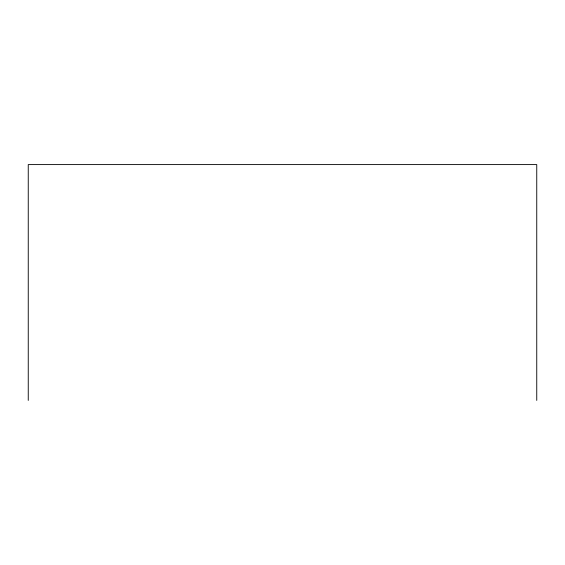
<?xml version="1.0" encoding="UTF-8"?>
<svg xmlns="http://www.w3.org/2000/svg" width="565" height="565" viewBox="0 0 565 565"><rect width="100%" height="100%" fill="white"/><g stroke="black" fill="none" stroke-linecap="round" stroke-linejoin="round"><path stroke-width="0.85" d="M536.75 400.408L536.75 164.592L28.25 164.592L28.25 400.408"/></g></svg>
